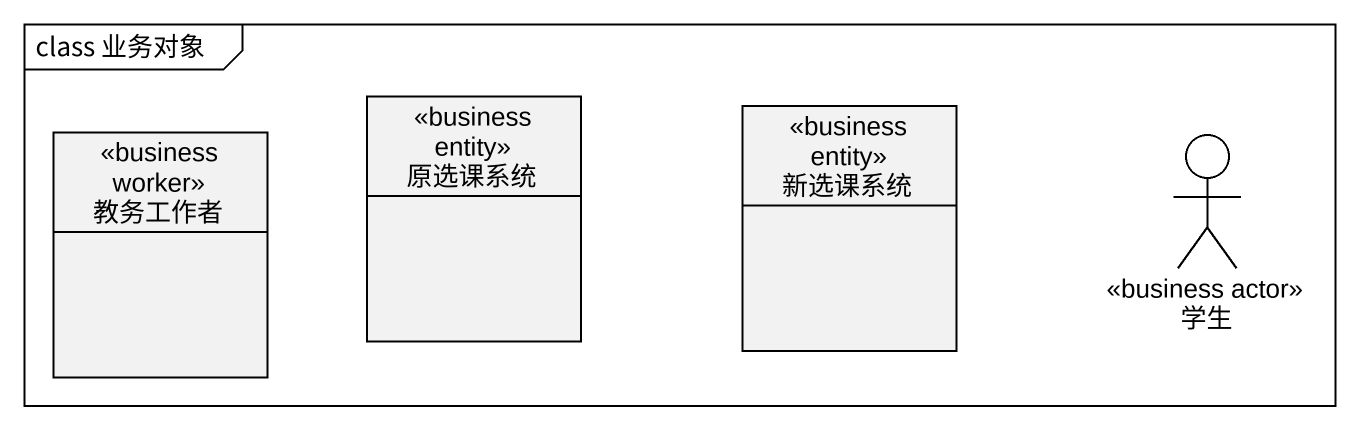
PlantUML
@startuml
mainframe class 业务对象
allowmixing
hide circle
hide empty members
class 教务工作者 <<business worker>>
class 原选课系统 <<business entity>>
class 新选课系统 <<business entity>>
actor 学生 <<business actor>>
@enduml
